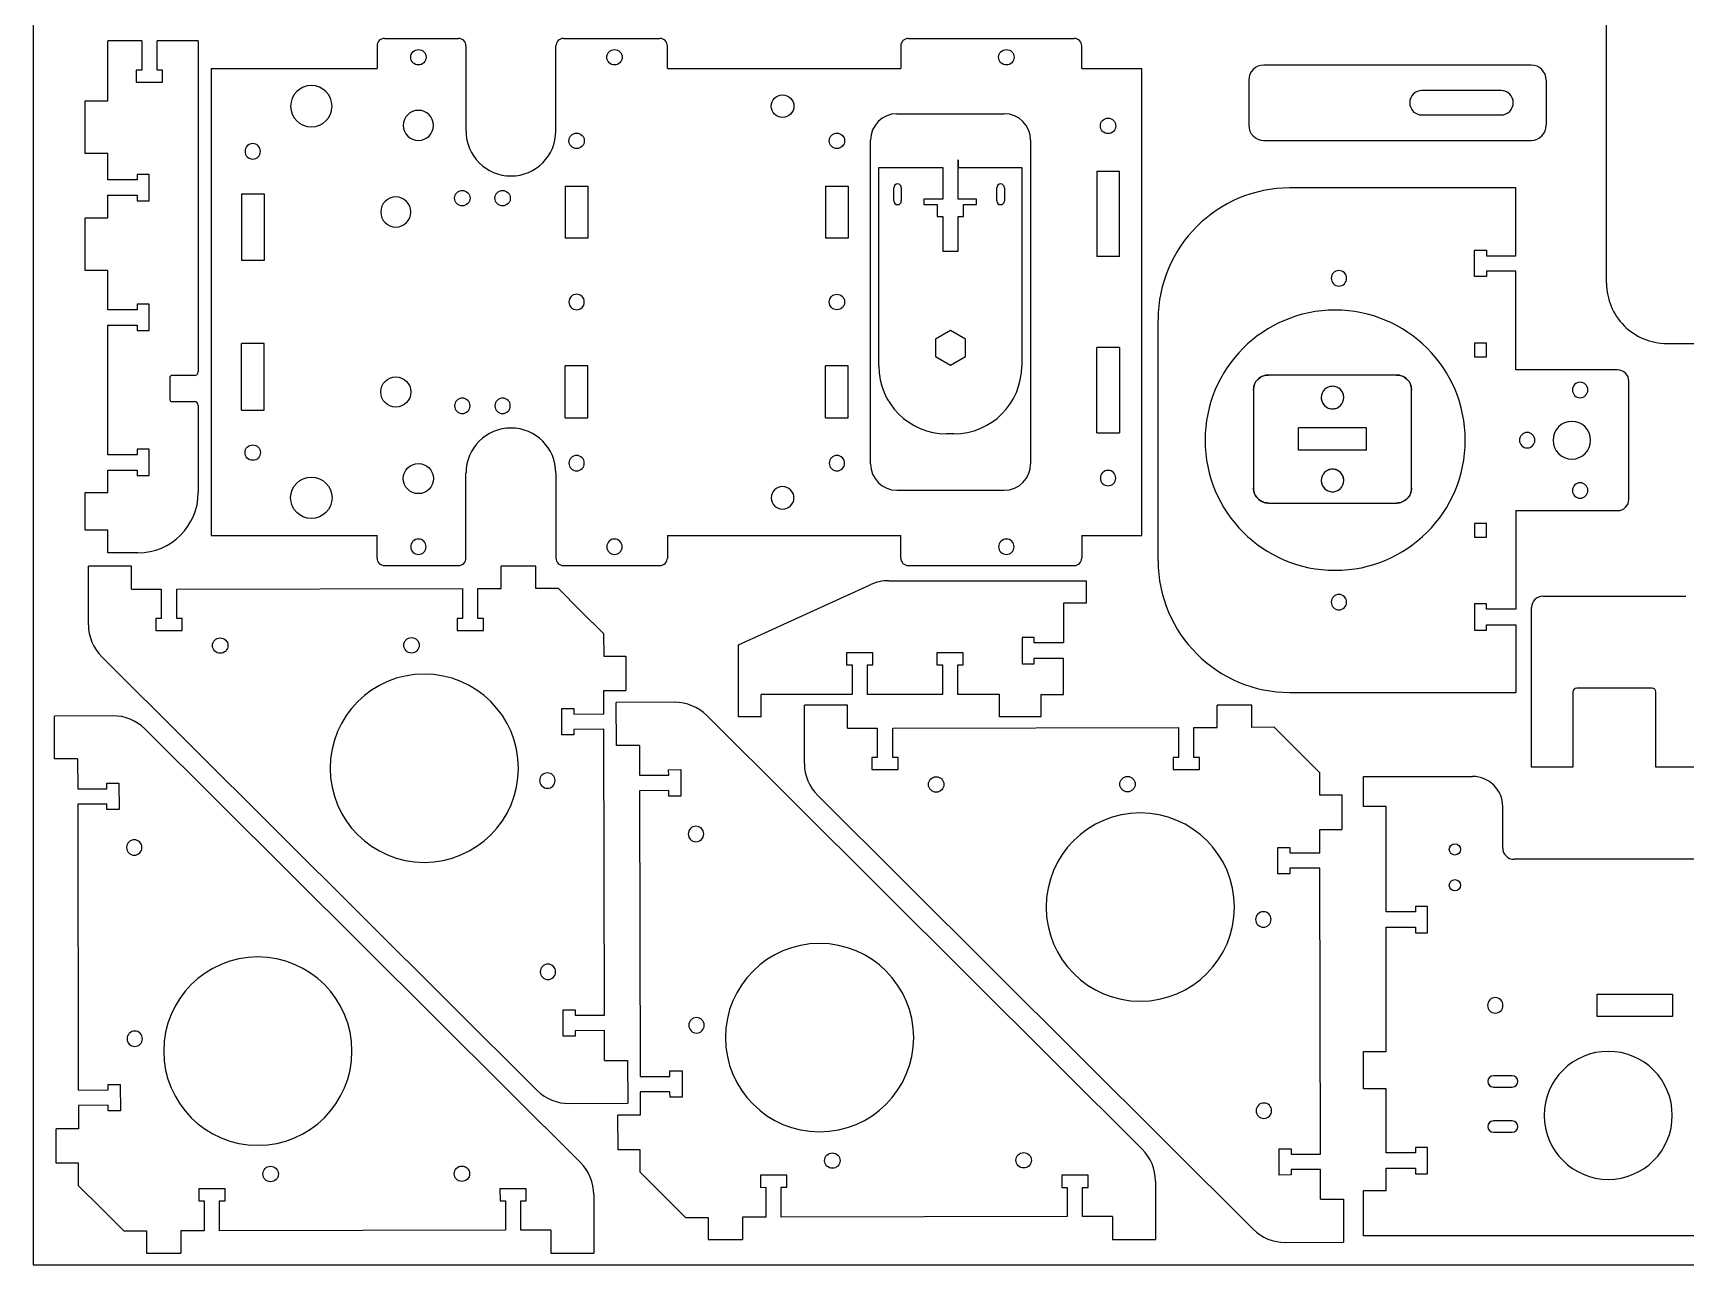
# Model space of a CAD drawing. Header units: millimetres. Extents: x -1447 to 1338, y -755 to 956.
# Drawn here: x 52 to 490.9, y -755 to -427.8 of the extents above; entities that cross this region are included whole.
import ezdxf

# ---------------------------------------------------------------- set-up
doc = ezdxf.new("R2010")
doc.units = ezdxf.units.MM
doc.linetypes.add('HIDDEN', pattern=[9.525, 6.35, -3.175])
doc.layers.get('0').update_dxf_attribs({"lineweight": 70})
doc.layers.add('Hidden', color=7, linetype='HIDDEN', lineweight=70)

msp = doc.modelspace()

# ---------------------------------------------------------------- linework, layer by layer
at = {"color": 7, "lineweight": -3}
for p, q in [((52, 7), (52, -755)), ((469.81, -494.27), (469.81, -362.27)), ((80.86, -429.87), (71.86, -429.87)), ((71.86, -445.82), (71.86, -429.87)), ((80.86, -429.87), (80.86, -437.67)), ((95.86, -429.87), (84.96, -429.87)), ((84.96, -437.67), (84.96, -429.87)), ((95.86, -429.87), (95.86, -517.77)), ((145.33, -429.26), (164.96, -429.26)), ((192.83, -429.26), (218.44, -429.26)), ((284.4, -429.26), (328.45, -429.26)), ((143.33, -431.26), (143.33, -437.26)), ((166.96, -431.26), (166.96, -453.86)), ((190.83, -453.86), (190.83, -431.26)), ((220.44, -437.26), (220.44, -431.26)), ((282.4, -431.26), (282.4, -437.26)), ((330.45, -437.26), (330.45, -431.26)), ((79.41, -437.67), (79.41, -440.87)), ((80.86, -437.67), (79.41, -437.67)), ((86.41, -437.67), (84.96, -437.67)), ((86.41, -440.87), (86.41, -437.67)), ((99.33, -437.26), (143.33, -437.26)), ((99.33, -437.26), (99.33, -561.26)), ((220.44, -437.26), (282.4, -437.26)), ((330.45, -437.26), (346.45, -437.26)), ((346.45, -561.26), (346.45, -437.26)), ((449.8, -436.33), (378.8, -436.33)), ((79.41, -440.87), (86.41, -440.87)), ((374.8, -440.33), (374.8, -452.33)), ((441.8, -443.08), (420.8, -443.08)), ((453.8, -440.33), (453.8, -452.33)), ((65.86, -445.82), (71.86, -445.82)), ((65.86, -459.82), (65.86, -445.82)), ((281.39, -449.26), (309.89, -449.26)), ((420.8, -449.58), (441.8, -449.58)), ((274.39, -542.26), (274.39, -456.26)), ((316.89, -456.26), (316.89, -542.26)), ((378.8, -456.33), (449.8, -456.33)), ((71.86, -459.82), (65.86, -459.82)), ((71.86, -466.82), (71.86, -459.82)), ((276.57, -463.54), (293.55, -463.54)), ((276.57, -516.27), (276.57, -463.54)), ((293.55, -463.54), (293.55, -471.91)), ((297.65, -461.54), (297.65, -463.54)), ((297.65, -463.54), (297.65, -461.54)), ((297.65, -461.54), (297.65, -461.54)), ((297.65, -471.91), (297.65, -463.54)), ((297.65, -463.54), (314.52, -463.54)), ((314.52, -463.54), (314.52, -516.27)), ((334.45, -464.54), (340.45, -464.54)), ((334.45, -464.54), (334.45, -487.21)), ((340.45, -487.21), (340.45, -464.54)), ((79.66, -466.82), (71.86, -466.82)), ((79.66, -465.37), (79.66, -466.82)), ((82.86, -465.37), (79.66, -465.37)), ((82.86, -472.37), (82.86, -465.37)), ((193.33, -468.54), (193.33, -482.31)), ((193.33, -468.54), (199.33, -468.54)), ((199.33, -468.54), (199.33, -482.31)), ((262.45, -468.54), (262.45, -482.31)), ((262.45, -468.54), (268.45, -468.54)), ((268.45, -468.54), (268.45, -482.31)), ((280.55, -472.41), (280.55, -468.91)), ((282.55, -468.91), (282.55, -472.41)), ((307.91, -472.41), (307.91, -468.91)), ((309.91, -468.91), (309.91, -472.41)), ((445.75, -468.97), (385.75, -468.97)), ((445.75, -486.97), (445.75, -468.97)), ((71.86, -470.92), (79.66, -470.92)), ((71.86, -476.92), (71.86, -470.92)), ((79.66, -470.92), (79.66, -472.37)), ((79.66, -472.37), (82.86, -472.37)), ((107.33, -470.54), (113.33, -470.54)), ((107.33, -470.54), (107.33, -488.21)), ((113.33, -470.54), (113.33, -488.21)), ((288.55, -471.91), (288.55, -473.34)), ((293.55, -471.91), (288.55, -471.91)), ((288.55, -473.34), (292.1, -473.34)), ((292.1, -473.34), (292.1, -476.54)), ((302.55, -471.91), (297.65, -471.91)), ((299.1, -473.34), (302.55, -473.34)), ((299.1, -476.54), (299.1, -473.34)), ((302.55, -473.34), (302.55, -471.91)), ((65.86, -476.92), (71.86, -476.92)), ((65.86, -490.92), (65.86, -476.92)), ((292.1, -476.54), (293.55, -476.54)), ((293.55, -476.54), (293.55, -485.74)), ((297.65, -476.54), (299.1, -476.54)), ((297.65, -485.74), (297.65, -476.54)), ((199.33, -482.31), (193.33, -482.31)), ((268.45, -482.31), (262.45, -482.31)), ((293.55, -485.74), (297.65, -485.74)), ((434.75, -492.52), (434.75, -485.52)), ((434.75, -485.52), (437.95, -485.52)), ((437.95, -485.52), (437.95, -486.97)), ((437.95, -486.97), (445.75, -486.97)), ((71.86, -490.92), (65.86, -490.92)), ((71.86, -501.32), (71.86, -490.92)), ((113.33, -488.21), (107.33, -488.21)), ((340.45, -487.21), (334.45, -487.21)), ((445.75, -491.07), (437.95, -491.07)), ((437.95, -491.07), (437.95, -492.52)), ((445.75, -517.27), (445.75, -491.07)), ((437.95, -492.52), (434.75, -492.52)), ((79.66, -499.87), (79.66, -501.32)), ((82.86, -499.87), (79.66, -499.87)), ((82.86, -506.87), (82.86, -499.87)), ((79.66, -501.32), (71.86, -501.32)), ((350.75, -567.97), (350.75, -503.97)), ((71.86, -505.42), (79.66, -505.42)), ((71.86, -539.82), (71.86, -505.42)), ((79.66, -505.42), (79.66, -506.87)), ((79.66, -506.87), (82.86, -506.87)), ((295.61, -506.82), (291.61, -509.13)), ((299.61, -509.13), (295.61, -506.82)), ((113.33, -510.31), (107.33, -510.31)), ((107.33, -527.98), (107.33, -510.31)), ((113.33, -527.98), (113.33, -510.31)), ((291.61, -509.13), (291.61, -513.75)), ((299.61, -513.75), (299.61, -509.13)), ((340.45, -511.31), (334.45, -511.31)), ((334.45, -533.98), (334.45, -511.31)), ((340.45, -511.31), (340.45, -533.98)), ((434.75, -510.22), (434.75, -513.82)), ((437.95, -510.22), (434.75, -510.22)), ((437.95, -513.82), (437.95, -510.22)), ((485.81, -510.27), (1309.46, -510.27)), ((193.33, -529.98), (193.33, -516.21)), ((199.33, -516.21), (193.33, -516.21)), ((199.33, -529.98), (199.33, -516.21)), ((262.45, -529.98), (262.45, -516.21)), ((268.45, -516.21), (262.45, -516.21)), ((268.45, -529.98), (268.45, -516.21)), ((291.61, -513.75), (295.61, -516.06)), ((295.61, -516.06), (299.61, -513.75)), ((434.75, -513.82), (437.95, -513.82)), ((472.75, -517.27), (445.75, -517.27)), ((88.36, -519.27), (88.36, -525.22)), ((94.86, -518.77), (88.86, -518.77)), ((414.05, -518.65), (380.05, -518.65)), ((475.75, -551.67), (475.75, -520.27)), ((88.86, -525.72), (94.86, -525.72)), ((376.05, -522.65), (376.05, -548.65)), ((418.05, -548.65), (418.05, -522.65)), ((95.86, -526.72), (95.86, -549.87)), ((107.33, -527.98), (113.33, -527.98)), ((193.33, -529.98), (199.33, -529.98)), ((262.45, -529.98), (268.45, -529.98)), ((296.52, -534.27), (294.57, -534.27)), ((334.45, -533.98), (340.45, -533.98)), ((406.05, -532.65), (388.05, -532.65)), ((388.05, -538.65), (388.05, -532.65)), ((406.05, -538.65), (406.05, -532.65)), ((79.66, -539.82), (71.86, -539.82)), ((79.66, -538.37), (79.66, -539.82)), ((82.86, -538.37), (79.66, -538.37)), ((82.86, -545.37), (82.86, -538.37)), ((406.05, -538.65), (388.05, -538.65)), ((71.86, -543.92), (79.66, -543.92)), ((71.86, -549.87), (71.86, -543.92)), ((79.66, -543.92), (79.66, -545.37)), ((79.66, -545.37), (82.86, -545.37)), ((166.96, -567.26), (166.96, -544.66)), ((190.83, -544.66), (190.83, -567.26)), ((65.86, -549.87), (71.86, -549.87)), ((65.86, -559.87), (65.86, -549.87)), ((281.39, -549.26), (309.89, -549.26)), ((380.05, -552.65), (414.05, -552.65)), ((445.75, -554.67), (472.75, -554.67)), ((445.75, -554.67), (445.75, -580.87)), ((71.86, -559.87), (65.86, -559.87)), ((71.86, -565.87), (71.86, -559.87)), ((99.33, -561.26), (143.33, -561.26)), ((143.33, -567.26), (143.33, -561.26)), ((220.44, -561.26), (220.44, -567.26)), ((220.44, -561.26), (282.4, -561.26)), ((282.4, -567.26), (282.4, -561.26)), ((330.45, -561.26), (346.45, -561.26)), ((330.45, -561.26), (330.45, -567.26)), ((437.95, -558.12), (434.75, -558.12)), ((434.75, -558.12), (434.75, -561.72)), ((434.75, -561.72), (437.95, -561.72)), ((437.95, -561.72), (437.95, -558.12)), ((79.86, -565.87), (71.86, -565.87)), ((78.1, -569.46), (66.7, -569.46)), ((66.7, -584.97), (66.7, -569.46)), ((78.11, -575.57), (78.1, -569.46)), ((145.33, -569.26), (164.96, -569.26)), ((185.47, -569.46), (176.32, -569.46)), ((176.33, -575.37), (176.32, -569.46)), ((185.48, -575.35), (185.47, -569.46)), ((192.83, -569.26), (218.44, -569.26)), ((284.4, -569.26), (328.45, -569.26)), ((239.32, -590.28), (274.28, -574.36)), ((279.25, -573.28), (331.62, -573.28)), ((331.62, -573.28), (331.62, -579.28)), ((78.11, -575.57), (86.05, -575.56)), ((86.05, -575.56), (86.04, -583.32)), ((90.14, -575.55), (166.05, -575.39)), ((90.14, -583.31), (90.14, -575.55)), ((166.05, -575.39), (166.04, -583.34)), ((170.14, -575.38), (176.33, -575.37)), ((170.14, -583.33), (170.14, -575.38)), ((191.48, -575.34), (185.48, -575.35)), ((191.48, -575.34), (197.49, -581.33)), ((331.62, -579.28), (325.62, -579.28)), ((325.62, -579.28), (325.62, -589.77)), ((452.9, -577.41), (490.9, -577.41)), ((84.59, -583.32), (84.59, -586.52)), ((86.04, -583.32), (84.59, -583.32)), ((91.59, -583.31), (90.14, -583.31)), ((91.59, -586.51), (91.59, -583.31)), ((164.59, -583.34), (164.59, -586.54)), ((166.04, -583.34), (164.59, -583.34)), ((171.59, -583.32), (170.14, -583.33)), ((171.59, -586.52), (171.59, -583.32)), ((203.51, -587.31), (197.49, -581.33)), ((434.75, -579.42), (434.75, -586.42)), ((437.95, -579.42), (434.75, -579.42)), ((437.95, -580.87), (437.95, -579.42)), ((445.75, -580.87), (437.95, -580.87)), ((449.9, -622.79), (449.9, -580.41)), ((84.59, -586.52), (91.59, -586.51)), ((164.59, -586.54), (171.59, -586.52)), ((203.51, -587.31), (203.52, -593.31)), ((434.75, -586.42), (437.95, -586.42)), ((437.95, -584.97), (445.75, -584.97)), ((437.95, -586.42), (437.95, -584.97)), ((445.75, -584.97), (445.75, -602.97)), ((239.32, -609.46), (239.32, -590.28)), ((268.02, -592.46), (268.02, -595.66)), ((275.02, -592.46), (268.02, -592.46)), ((275.02, -595.66), (275.02, -592.46)), ((292.02, -592.46), (292.02, -595.66)), ((299.02, -592.46), (292.02, -592.46)), ((299.02, -595.66), (299.02, -592.46)), ((314.62, -588.32), (314.62, -595.32)), ((317.82, -588.32), (314.62, -588.32)), ((317.82, -589.77), (317.82, -588.32)), ((325.62, -589.77), (317.82, -589.77)), ((70.23, -593.48), (185.87, -708.64)), ((203.52, -593.31), (209.41, -593.3)), ((209.41, -593.3), (209.44, -602.45)), ((268.02, -595.66), (269.47, -595.66)), ((269.47, -595.66), (269.47, -603.46)), ((273.57, -595.66), (275.02, -595.66)), ((273.57, -603.46), (273.57, -595.66)), ((292.02, -595.66), (293.47, -595.66)), ((293.47, -595.66), (293.47, -603.46)), ((297.57, -595.66), (299.02, -595.66)), ((297.57, -603.46), (297.57, -595.66)), ((314.62, -595.32), (317.82, -595.32)), ((317.82, -593.87), (325.62, -593.87)), ((317.82, -595.32), (317.82, -593.87)), ((325.62, -603.46), (325.62, -593.87)), ((203.54, -602.47), (209.44, -602.45)), ((203.55, -608.66), (203.54, -602.47)), ((222.35, -605.58), (206.84, -605.64)), ((206.89, -617.04), (206.84, -605.64)), ((245.32, -609.46), (245.32, -603.46)), ((269.47, -603.46), (245.32, -603.46)), ((293.47, -603.46), (273.57, -603.46)), ((308.62, -603.46), (297.57, -603.46)), ((308.62, -609.46), (308.62, -603.46)), ((319.62, -603.46), (325.62, -603.46)), ((319.62, -603.46), (319.62, -609.46)), ((385.75, -602.97), (445.75, -602.97)), ((460.9, -602.79), (460.9, -622.79)), ((481.9, -601.79), (461.9, -601.79)), ((482.9, -622.79), (482.9, -602.79)), ((73.19, -609.16), (57.68, -609.22)), ((57.73, -620.62), (57.68, -609.22)), ((192.4, -607.25), (195.6, -607.24)), ((192.42, -614.25), (192.4, -607.25)), ((195.6, -607.24), (195.6, -608.69)), ((195.6, -608.69), (203.55, -608.66)), ((346.51, -724.23), (230.87, -609.07)), ((245.32, -609.46), (239.32, -609.46)), ((268.22, -606.34), (256.82, -606.34)), ((256.82, -621.85), (256.82, -606.34)), ((268.23, -612.45), (268.22, -606.34)), ((319.62, -609.46), (308.62, -609.46)), ((375.59, -606.34), (366.44, -606.34)), ((366.45, -612.25), (366.44, -606.34)), ((375.6, -612.23), (375.59, -606.34)), ((197.35, -727.81), (81.71, -612.65)), ((195.62, -614.23), (192.42, -614.25)), ((203.56, -612.75), (195.61, -612.78)), ((195.61, -612.78), (195.62, -614.23)), ((203.71, -688.66), (203.56, -612.75)), ((268.23, -612.45), (276.17, -612.44)), ((276.17, -612.44), (276.16, -620.2)), ((280.26, -612.43), (356.17, -612.27)), ((280.26, -620.19), (280.26, -612.43)), ((356.17, -612.27), (356.16, -620.22)), ((360.26, -612.26), (366.45, -612.25)), ((360.26, -620.21), (360.26, -612.26)), ((381.6, -612.22), (375.6, -612.23)), ((381.6, -612.22), (387.61, -618.21)), ((213, -617.03), (206.89, -617.04)), ((213, -617.03), (213.02, -624.96)), ((393.63, -624.19), (387.61, -618.21)), ((63.84, -620.61), (57.73, -620.62)), ((63.84, -620.61), (63.86, -628.54)), ((274.71, -620.2), (274.71, -623.4)), ((276.16, -620.2), (274.71, -620.2)), ((281.71, -620.19), (280.26, -620.19)), ((281.71, -623.39), (281.71, -620.19)), ((354.71, -620.22), (354.71, -623.42)), ((356.16, -620.22), (354.71, -620.22)), ((361.71, -620.2), (360.26, -620.21)), ((361.71, -623.4), (361.71, -620.2)), ((460.9, -622.79), (449.9, -622.79)), ((493.9, -622.79), (482.9, -622.79)), ((71.61, -627.06), (74.81, -627.04)), ((71.62, -628.51), (71.61, -627.06)), ((74.81, -627.04), (74.83, -634.04)), ((213.02, -624.96), (220.78, -624.93)), ((220.77, -623.48), (223.97, -623.46)), ((220.78, -624.93), (220.77, -623.48)), ((223.97, -623.46), (223.99, -630.46)), ((274.71, -623.4), (281.71, -623.39)), ((354.71, -623.42), (361.71, -623.4)), ((393.63, -624.19), (393.64, -630.19)), ((405.28, -625.27), (434.25, -625.27)), ((405.28, -633.27), (405.28, -625.27)), ((63.86, -628.54), (71.62, -628.51)), ((220.79, -629.02), (213.02, -629.05)), ((213.02, -629.05), (213.18, -704.96)), ((220.79, -630.47), (220.79, -629.02)), ((223.99, -630.46), (220.79, -630.47)), ((260.35, -630.36), (375.99, -745.52)), ((393.64, -630.19), (399.53, -630.18)), ((399.53, -630.18), (399.56, -639.33)), ((71.63, -632.6), (63.86, -632.63)), ((63.86, -632.63), (64.02, -708.54)), ((71.63, -634.05), (71.63, -632.6)), ((74.83, -634.04), (71.63, -634.05)), ((411.28, -633.27), (405.28, -633.27)), ((411.28, -661.22), (411.28, -633.27)), ((442.25, -644.27), (442.25, -633.27)), ((393.66, -639.35), (399.56, -639.33)), ((393.67, -645.54), (393.66, -639.35)), ((382.52, -644.13), (385.72, -644.12)), ((382.54, -651.13), (382.52, -644.13)), ((385.72, -644.12), (385.72, -645.57)), ((385.72, -645.57), (393.67, -645.54)), ((1198.3, -647.27), (445.25, -647.27)), ((385.74, -651.11), (382.54, -651.13)), ((393.68, -649.63), (385.73, -649.66)), ((385.73, -649.66), (385.74, -651.11)), ((393.83, -725.54), (393.68, -649.63)), ((419.08, -661.22), (411.28, -661.22)), ((419.08, -659.77), (419.08, -661.22)), ((422.28, -659.77), (419.08, -659.77)), ((422.28, -666.77), (422.28, -659.77)), ((411.28, -698.27), (411.28, -665.32)), ((411.28, -665.32), (419.08, -665.32)), ((419.08, -665.32), (419.08, -666.77)), ((419.08, -666.77), (422.28, -666.77)), ((467.33, -683.06), (487.33, -683.06)), ((467.33, -689.06), (467.33, -683.06)), ((487.33, -683.06), (487.33, -689.06)), ((192.75, -687.25), (195.95, -687.24)), ((192.76, -694.25), (192.75, -687.25)), ((195.95, -687.24), (195.95, -688.69)), ((195.95, -688.69), (203.71, -688.66)), ((487.33, -689.06), (467.33, -689.06)), ((203.72, -692.75), (195.96, -692.78)), ((195.96, -692.78), (195.96, -694.23)), ((203.74, -700.69), (203.72, -692.75)), ((195.96, -694.23), (192.76, -694.25)), ((203.74, -700.69), (209.85, -700.67)), ((209.85, -700.67), (209.89, -712.07)), ((405.28, -708.27), (405.28, -698.27)), ((405.28, -698.27), (411.28, -698.27)), ((213.18, -704.96), (221.13, -704.93)), ((221.12, -703.48), (224.32, -703.46)), ((221.13, -704.93), (221.12, -703.48)), ((224.32, -703.46), (224.34, -710.46)), ((444.77, -704.77), (439.77, -704.77)), ((64.02, -708.54), (71.97, -708.51)), ((71.96, -707.06), (75.16, -707.04)), ((71.97, -708.51), (71.96, -707.06)), ((75.16, -707.04), (75.18, -714.04)), ((221.13, -709.02), (213.19, -709.05)), ((213.19, -709.05), (213.2, -715.25)), ((221.14, -710.47), (221.13, -709.02)), ((224.34, -710.46), (221.14, -710.47)), ((411.28, -708.27), (405.28, -708.27)), ((411.28, -725.22), (411.28, -708.27)), ((439.77, -707.77), (444.77, -707.77)), ((71.97, -712.6), (64.03, -712.63)), ((64.03, -712.63), (64.04, -718.83)), ((71.98, -714.05), (71.97, -712.6)), ((75.18, -714.04), (71.98, -714.05)), ((194.39, -712.13), (209.89, -712.07)), ((213.2, -715.25), (207.29, -715.26)), ((207.33, -724.41), (207.29, -715.26)), ((64.04, -718.83), (58.13, -718.84)), ((58.17, -727.99), (58.13, -718.84)), ((444.77, -716.77), (439.77, -716.77)), ((439.77, -719.77), (444.77, -719.77)), ((382.87, -724.13), (386.07, -724.12)), ((382.88, -731.13), (382.87, -724.13)), ((386.07, -724.12), (386.07, -725.57)), ((422.28, -723.77), (419.08, -723.77)), ((419.08, -723.77), (419.08, -725.22)), ((422.28, -730.77), (422.28, -723.77)), ((64.06, -727.98), (58.17, -727.99)), ((64.07, -733.98), (64.06, -727.98)), ((213.22, -724.4), (207.33, -724.41)), ((213.23, -730.4), (213.22, -724.4)), ((386.07, -725.57), (393.83, -725.54)), ((419.08, -725.22), (411.28, -725.22)), ((213.23, -730.4), (219.24, -736.38)), ((252.14, -731.17), (245.14, -731.19)), ((245.14, -731.19), (245.15, -734.39)), ((252.14, -734.37), (252.14, -731.17)), ((332.14, -731.19), (325.14, -731.2)), ((325.14, -731.2), (325.15, -734.4)), ((332.14, -734.39), (332.14, -731.19)), ((350.04, -732.74), (350.03, -748.25)), ((386.08, -731.11), (382.88, -731.13)), ((393.84, -729.63), (386.08, -729.66)), ((386.08, -729.66), (386.08, -731.11)), ((393.86, -737.57), (393.84, -729.63)), ((411.28, -735.27), (411.28, -729.32)), ((411.28, -729.32), (419.08, -729.32)), ((419.08, -729.32), (419.08, -730.77)), ((419.08, -730.77), (422.28, -730.77)), ((64.07, -733.98), (70.08, -739.96)), ((102.98, -734.75), (95.98, -734.77)), ((95.98, -734.77), (95.99, -737.97)), ((102.98, -737.95), (102.98, -734.75)), ((182.98, -734.77), (175.98, -734.78)), ((175.98, -734.78), (175.99, -737.98)), ((182.98, -737.97), (182.98, -734.77)), ((200.88, -736.32), (200.87, -751.83)), ((225.26, -742.37), (219.24, -736.38)), ((245.15, -734.39), (246.6, -734.38)), ((246.6, -734.38), (246.6, -742.33)), ((250.69, -734.37), (252.14, -734.37)), ((250.69, -742.32), (250.69, -734.37)), ((325.15, -734.4), (326.6, -734.4)), ((326.6, -734.4), (326.6, -742.16)), ((330.69, -734.39), (332.14, -734.39)), ((330.69, -742.15), (330.69, -734.39)), ((405.28, -747.27), (405.28, -735.27)), ((405.28, -735.27), (411.28, -735.27)), ((76.1, -745.95), (70.08, -739.96)), ((95.99, -737.97), (97.44, -737.96)), ((97.44, -737.96), (97.44, -745.91)), ((101.53, -737.95), (102.98, -737.95)), ((101.53, -745.9), (101.53, -737.95)), ((175.99, -737.98), (177.44, -737.98)), ((177.44, -737.98), (177.44, -745.74)), ((181.53, -737.97), (182.98, -737.97)), ((181.53, -745.73), (181.53, -737.97)), ((393.86, -737.57), (399.97, -737.55)), ((399.97, -737.55), (400.01, -748.95)), ((76.1, -745.95), (82.09, -745.94)), ((82.09, -745.94), (82.11, -751.83)), ((97.44, -745.91), (91.25, -745.92)), ((91.25, -745.92), (91.26, -751.83)), ((177.44, -745.74), (101.53, -745.9)), ((189.47, -745.72), (181.53, -745.73)), ((189.47, -745.72), (189.48, -751.83)), ((225.26, -742.37), (231.25, -742.36)), ((231.25, -742.36), (231.27, -748.25)), ((246.6, -742.33), (240.41, -742.34)), ((240.41, -742.34), (240.42, -748.25)), ((326.6, -742.16), (250.69, -742.32)), ((338.63, -742.14), (330.69, -742.15)), ((338.63, -742.14), (338.64, -748.25)), ((231.27, -748.25), (240.42, -748.25)), ((338.64, -748.25), (350.03, -748.25)), ((384.51, -749.01), (400.01, -748.95)), ((663.76, -747.27), (405.28, -747.27)), ((82.11, -751.83), (91.26, -751.83)), ((189.48, -751.83), (200.87, -751.83)), ((52, -755), (1332, -755))]:
    msp.add_line(p, q, dxfattribs=at)
for centre, radius in [((154.33, -434.26), 2.05), ((206.39, -434.26), 2.05), ((310.45, -434.26), 2.05), ((251.03, -447.26), 3), ((337.45, -452.49), 2.05), ((196.33, -456.45), 2.05), ((265.45, -456.45), 2.05), ((165.98, -471.69), 2.05), ((176.68, -471.69), 2.05), ((265.45, -499.26), 2.05), ((148.32, -523.16), 4), ((110.33, -539.26), 2.05), ((154.32, -546.16), 4), ((125.89, -551.26), 5.5), ((101.7, -590.51), 2.05), ((152.5, -590.43), 2.05), ((291.82, -627.39), 2.05), ((342.62, -627.31), 2.05), ((429.55, -644.65), 1.5), ((429.55, -654.17), 1.5), ((264.24, -727.28), 2.05), ((315.04, -727.2), 2.05), ((115.08, -730.86), 2.05), ((165.88, -730.78), 2.05)]:
    msp.add_circle(centre, radius, dxfattribs=at)
at = {"color": 7, "lineweight": -3, "extrusion": (-4.8491e-15, 5.55112e-17, -1)}
for centre, radius in [((-125.89, -447.26), 5.5), ((-110.33, -459.26), 2.05), ((-196.33, -499.26), 2.05), ((-196.33, -542.07), 2.05), ((-265.45, -542.07), 2.05), ((-337.45, -546.03), 2.05), ((-154.33, -564.26), 2.05), ((-206.39, -564.26), 2.05), ((-310.45, -564.26), 2.05)]:
    msp.add_circle(centre, radius, dxfattribs=at)
at = {"color": 7, "lineweight": -3, "extrusion": (6.78696e-15, 5.55112e-17, -1)}
msp.add_circle((-154.32, -452.36), 4, dxfattribs=at)
at = {"color": 7, "lineweight": -3, "extrusion": (6.78697e-15, 5.55112e-17, -1)}
msp.add_circle((-148.32, -475.36), 4, dxfattribs=at)
at = {"color": 7, "lineweight": -3, "extrusion": (8.67362e-19, -8.38386e-16, -1)}
for centre, radius in [((-398.75, -492.97), 2.05), ((-397.75, -535.97), 34.55), ((-462.8, -522.62), 2.05), ((-448.75, -535.97), 2.05), ((-462.8, -549.32), 2.05), ((-398.75, -578.97), 2.05)]:
    msp.add_circle(centre, radius, dxfattribs=at)
at = {"color": 7, "lineweight": -3, "extrusion": (-4.8491e-15, 8.54774e-15, -1)}
msp.add_circle((-165.98, -526.83), 2.05, dxfattribs=at)
at = {"color": 7, "lineweight": -3, "extrusion": (-4.8491e-15, 8.62502e-15, -1)}
msp.add_circle((-176.68, -526.83), 2.05, dxfattribs=at)
at = {"color": 7, "lineweight": -3, "extrusion": (8.03932e-16, 5.52561e-16, -1)}
msp.add_circle((-460.6, -535.97), 5, dxfattribs=at)
at = {"color": 7, "lineweight": -3, "extrusion": (-1.40978e-15, 5.55112e-17, -1)}
msp.add_circle((-251.03, -551.26), 3, dxfattribs=at)
at = {"color": 7, "lineweight": -3, "extrusion": (4.27612e-15, 1.16741e-16, -1)}
for centre, radius in [((-155.88, -623.08), 25), ((-188.57, -626.36), 2.05), ((-346, -659.96), 25), ((-378.69, -663.24), 2.05), ((-188.71, -677.16), 2.05), ((-378.83, -714.04), 2.05)]:
    msp.add_circle(centre, radius, dxfattribs=at)
at = {"color": 7, "lineweight": -3, "extrusion": (-4.27439e-15, -5.71917e-18, -1)}
for centre, radius in [((-228.03, -640.55), 2.05), ((-78.87, -644.13), 2.05), ((-260.85, -694.63), 25), ((-111.69, -698.21), 25), ((-79, -694.93), 2.05), ((-228.16, -691.35), 2.05)]:
    msp.add_circle(centre, radius, dxfattribs=at)
at = {"color": 7, "lineweight": -3, "extrusion": (3.43815e-15, -5.71917e-18, -1)}
for centre, radius in [((-440.27, -686.06), 2.05), ((-470.28, -715.27), 17)]:
    msp.add_circle(centre, radius, dxfattribs=at)
at = {"color": 7, "lineweight": -3}
for centre, radius, start, end in [((145.33, -431.26), 2, 90, 180), ((164.96, -431.26), 2, 0, 90), ((192.83, -431.26), 2, 90, 180), ((218.44, -431.26), 2, 0, 90), ((284.4, -431.26), 2, 90, 180), ((328.45, -431.26), 2, 0, 90), ((378.8, -440.33), 4, 90, 180), ((449.8, -440.33), 4, 0, 90), ((420.8, -446.33), 3.25, 90, 270), ((441.8, -446.33), 3.25, 270, 90), ((281.39, -456.26), 7, 90, 180), ((309.89, -456.26), 7, 0, 90), ((178.9, -453.86), 11.93, 180, 0), ((378.8, -452.33), 4, 180, 270), ((449.8, -452.33), 4, 270, 0), ((281.55, -468.91), 1, 0, 180), ((308.91, -468.91), 1, 0, 180), ((385.75, -503.97), 35, 90, 180), ((281.55, -472.41), 1, 180, 0), ((308.91, -472.41), 1, 180, 0), ((485.81, -494.27), 16, 179.9998, 270), ((94.86, -517.77), 1, 270, 0), ((294.57, -516.27), 18, 180, 270), ((296.52, -516.27), 18, 270, 0), ((472.75, -520.27), 3, 360, 90), ((88.86, -519.27), 0.5, 90, 180), ((88.86, -525.22), 0.5, 180, 270), ((94.86, -526.72), 1, 360, 90), ((178.9, -544.66), 11.93, 0, 180), ((281.39, -542.26), 7, 180, 270), ((309.89, -542.26), 7, 270, 0), ((79.86, -549.87), 16, 270, 0), ((472.75, -551.67), 3, 270, 360), ((145.33, -567.26), 2, 180, 270), ((164.96, -567.26), 2, 270, 360), ((192.83, -567.26), 2, 180, 270), ((218.44, -567.26), 2, 270, 360), ((284.4, -567.26), 2, 180, 270), ((328.45, -567.26), 2, 270, 360), ((385.75, -567.97), 35, 180, 270), ((279.25, -585.28), 12, 90, 114.4743), ((452.9, -580.41), 3, 90, 180), ((78.7, -584.97), 12, 179.9869, 225.1178), ((222.4, -617.58), 12, 45.1178, 90.2486), ((461.9, -602.79), 1, 90, 180), ((481.9, -602.79), 1, 0, 90), ((73.24, -621.16), 12, 45.1178, 90.2486), ((268.82, -621.85), 12, 179.9869, 225.1178), ((434.25, -633.27), 8, 0, 90), ((445.25, -644.27), 3, 180, 270), ((439.77, -706.27), 1.5, 90, 270), ((444.77, -706.27), 1.5, 270, 90), ((194.33, -700.13), 12, 225.1178, 270.2486), ((439.77, -718.27), 1.5, 90, 270), ((444.77, -718.27), 1.5, 270, 90), ((188.88, -736.32), 12, 359.9869, 45.1178), ((338.04, -732.74), 12, 359.9869, 45.1178), ((384.45, -737.01), 12, 225.1178, 270.2486)]:
    msp.add_arc(centre, radius, start, end, dxfattribs=at)
at = {"color": 7, "lineweight": -3, "extrusion": (-1.07364e-35, -1.23259e-32, -1)}
for centre, start_param, end_param in [((380.05, -522.65), 3.140725, 4.711521), ((414.05, -522.65), 4.711521, 6.282317), ((414.05, -548.65), 6.282317, 7.853114)]:
    msp.add_ellipse(centre, major_axis=(4, 0), ratio=1, start_param=start_param, end_param=end_param, dxfattribs=at)
for centre in [(397.06, -524.65), (397.06, -546.65)]:
    msp.add_ellipse(centre, major_axis=(3, 0), ratio=1, dxfattribs=at)
at = {"color": 7, "lineweight": -3, "extrusion": (-2.14727e-35, -2.46519e-32, -1)}
msp.add_ellipse((380.05, -548.65), major_axis=(4, 0), ratio=1, start_param=1.569928, end_param=3.140725, dxfattribs=at)
at = {"layer": 'Hidden', "lineweight": -3}
for p, q in [((380.05, -518.65), (380.05, -518.65)), ((414.05, -518.65), (414.05, -518.65)), ((376.05, -522.65), (376.05, -522.65)), ((418.05, -522.65), (418.05, -522.65)), ((388.05, -532.65), (388.05, -532.65)), ((406.05, -532.65), (406.05, -532.65)), ((388.05, -538.65), (388.05, -538.65)), ((406.05, -538.65), (406.05, -538.65)), ((376.05, -548.65), (376.05, -548.65)), ((380.05, -552.65), (380.05, -552.65)), ((414.05, -552.65), (414.05, -552.65)), ((418.05, -548.65), (418.05, -548.65)), ((405.28, -633.27), (405.28, -625.27)), ((405.28, -625.27), (405.28, -625.27)), ((405.28, -633.27), (405.28, -633.27)), ((411.28, -661.22), (411.28, -633.27)), ((411.28, -633.27), (411.28, -633.27)), ((411.28, -661.22), (411.28, -661.22)), ((411.28, -698.27), (411.28, -665.32)), ((411.28, -665.32), (411.28, -665.32)), ((405.28, -708.27), (405.28, -698.27)), ((405.28, -698.27), (405.28, -698.27)), ((411.28, -698.27), (411.28, -698.27)), ((405.28, -708.27), (405.28, -708.27)), ((411.28, -725.22), (411.28, -708.27)), ((411.28, -708.27), (411.28, -708.27)), ((411.28, -725.22), (411.28, -725.22)), ((411.28, -735.27), (411.28, -729.32)), ((411.28, -729.32), (411.28, -729.32)), ((405.28, -747.27), (405.28, -735.27)), ((405.28, -735.27), (405.28, -735.27)), ((411.28, -735.27), (411.28, -735.27)), ((405.28, -747.27), (405.28, -747.27))]:
    msp.add_line(p, q, dxfattribs=at)
for centre, start_param, end_param in [((380.05, -522.65), 4.713257, 6.284053), ((414.05, -522.65), 3.142461, 4.713257), ((380.05, -548.65), 0.000868, 1.571664), ((414.05, -548.65), 1.571664, 3.142461)]:
    msp.add_ellipse(centre, major_axis=(-4, 0), ratio=1, start_param=start_param, end_param=end_param, dxfattribs=at)
at = {"layer": 'Hidden', "lineweight": -3, "extrusion": (-1.07364e-35, -1.23259e-32, -1)}
for centre in [(397.06, -524.65), (397.06, -546.65)]:
    msp.add_ellipse(centre, major_axis=(3, 0), ratio=1, dxfattribs=at)

doc.saveas('drawing.dxf')
